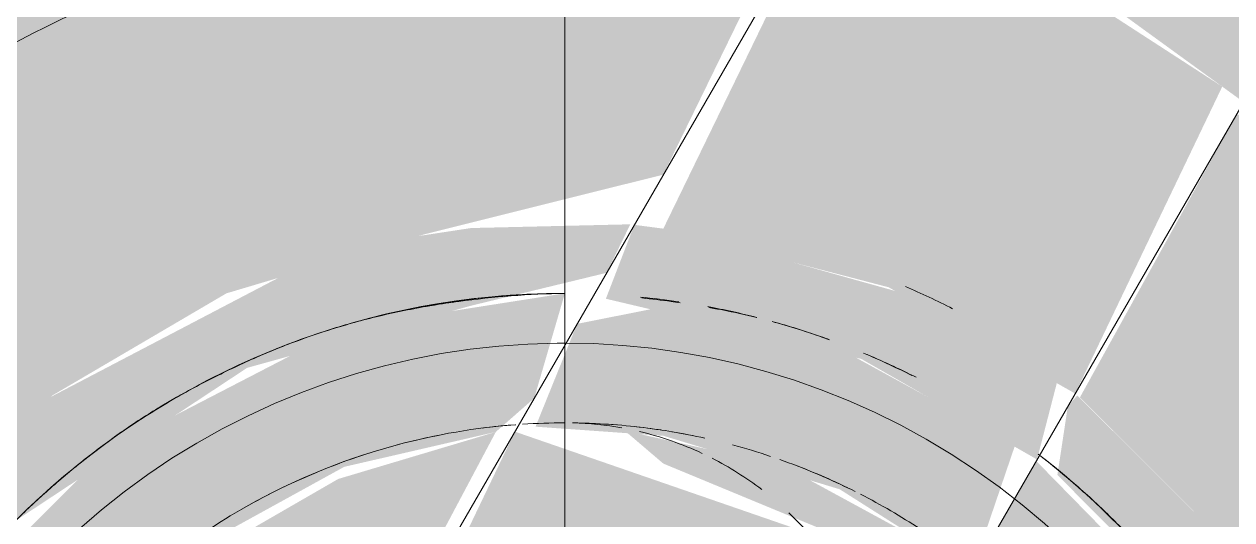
# Model space of a CAD drawing. Header units: metres. Extents: x 147 to 427, y -16 to 162.
# Drawn here: x 392.05714 to 392.08045, y 0.51063 to 0.5202 of the extents above; entities that cross this region are included whole.
import ezdxf

# ---------------------------------------------------------------- set-up
doc = ezdxf.new("R2010")
doc.units = ezdxf.units.M
for name, color, linetype, lineweight in [('P-PIPE', 7, 'Continuous', 5), ('P-PIPE-CNTR', 7, 'Continuous', 5), ('P-SANR-FIXT', 7, 'Continuous', 5)]:
    doc.layers.add(name, color=color, linetype=linetype, lineweight=lineweight)

# ---------------------------------------------------------------- blocks, each defined once
blk = doc.blocks.new('UT_Ducha higiênica - UT_Ducha higiênica-V226-HH')
at = {"layer": 'P-SANR-FIXT', "true_color": 0xf4f4f4, "transparency": 33554598}
for points in [[(-161.104922140155, 0.5186941766362578), (-161.1041523653311, 0.5211473275056338), (-161.1059483400606, 0.5220404889560236), (-161.1123153091145, 0.5238888323695029), (-161.112458567855, 0.5228253563910695), (-161.1100019893131, 0.5223849030854569), (-161.1049396926545, 0.5187069292735912)], [(-161.1081742308349, 0.5130613903477649), (-161.1053333211269, 0.5189929170990271), (-161.1112457826272, 0.5228253563910695), (-161.1129293072569, 0.5228253563910695), (-161.116123505511, 0.5162497123253978), (-161.1117746291447, 0.5151178462871823), (-161.108194552353, 0.5130769835970073)], [(-161.1089103415609, 0.5117864091702807), (-161.1085129293655, 0.5133212828710773), (-161.1115046401637, 0.5150060131895454), (-161.1158002877605, 0.5162071599012685), (-161.1166832139137, 0.5163233993345213), (-161.117232649636, 0.5148957339196271), (-161.1123022114054, 0.5137343572778993), (-161.1089490096444, 0.511815303362231)], [(-161.1140829411221, 0.514464282136927), (-161.116123505511, 0.5147497123253938), (-161.1141008255717, 0.5144667128262874)]]:
    blk.add_hatch(color=7, dxfattribs=at).paths.add_polyline_path(points)
h = blk.add_hatch(color=7, dxfattribs=at)
h.paths.add_polyline_path([(-161.1402008757782, 0.4999999999999957), (-161.1344905361901, 0.5002589616999757), (-161.1345246291447, 0.5019999999999996), (-161.1415636036094, 0.5014188907002866), (-161.1417008757785, 0.4999999999999957)])
h.paths.add_polyline_path([(-161.1330246291447, 0.5065345061048029), (-161.1310150102015, 0.5099429394195802), (-161.1279170649412, 0.5130291338498177), (-161.1245591352495, 0.515000000000001), (-161.1207186268553, 0.5161453284728974), (-161.116123505511, 0.517292842725322), (-161.1134238176033, 0.5228253563910695), (-161.1260472689764, 0.5223849030854569), (-161.1330246291447, 0.5173155541899396), (-161.1330246291447, 0.5067534605253143)])
h.paths.add_polyline_path([(-161.1030246291447, 0.5065345061048029), (-161.1035466585245, 0.5176948307352345), (-161.1050538195562, 0.5184661012230402), (-161.1080816897251, 0.512990381056767), (-161.1050226152484, 0.509927779207859), (-161.1031834532532, 0.5069179414214795)])
h = blk.add_hatch(color=7, dxfattribs=at)
h.paths.add_polyline_path([(-161.1328308006395, 0.5019999999999996), (-161.1318968929584, 0.5057061630439345), (-161.1286312308625, 0.5106066017177951), (-161.1241586377782, 0.5135615986010981), (-161.1198363624605, 0.5147614807840148), (-161.1172182005185, 0.5153967753536437), (-161.1167607193422, 0.5163336031177591), (-161.1198363624605, 0.5162614807840146), (-161.1224923355537, 0.515856096464713), (-161.1279675685643, 0.512990381056767), (-161.1310266430411, 0.509927779207859), (-161.1330246291447, 0.5065345061048029), (-161.1328613241496, 0.5019999999999996)])
h.paths.add_polyline_path([(-161.1339624052785, 0.4999999999999957), (-161.1330246291448, 0.5002147759970752), (-161.13338793414, 0.5019999999999996), (-161.1343348514611, 0.5014415046206792), (-161.1345246291447, 0.4999999999999957)])
h.paths.add_polyline_path([(-161.1030246291448, 0.4999999999999957), (-161.1035357417504, 0.5077684410893353), (-161.105034248088, 0.5099429394196192), (-161.1081321933484, 0.5130291338498307), (-161.1083146926545, 0.5128181033397022), (-161.1085158908942, 0.5114916613508153), (-161.1065306476013, 0.5095018702369911), (-161.1044630305437, 0.5062849662131793), (-161.1034391491678, 0.5033311577012917), (-161.1030509985492, 0.5002720900557494)])
h = blk.add_hatch(color=7, dxfattribs=at)
h.paths.add_polyline_path([(-161.1180246291447, 0.4849999999999948), (-161.1123883324497, 0.4862376477580795), (-161.1141423434682, 0.4881939430680752), (-161.1162128958291, 0.4877385192159716), (-161.1202438679603, 0.4877921683328029), (-161.1229743766131, 0.4886361002195574), (-161.1255246291448, 0.490133841187706), (-161.1278907879571, 0.4924999999999974), (-161.128966510792, 0.4929999999999973), (-161.1309340738709, 0.4924999999999974), (-161.128849946692, 0.4897098323594553), (-161.1264954421815, 0.487754549986641), (-161.1241455880022, 0.4864384013989064), (-161.1198363624605, 0.485246234074022), (-161.1181102958535, 0.4850116430285483)])
h.paths.add_polyline_path([(-161.1053842982261, 0.4920438057782814), (-161.1042912164921, 0.4942938369561003), (-161.1032631483607, 0.4981882666842901), (-161.1033037784413, 0.5021203494174805), (-161.1043378783633, 0.5058188147663115), (-161.1060615721355, 0.50883883476483), (-161.1089242308348, 0.5117623522420813), (-161.1101742308348, 0.5095972887326086), (-161.1078417916487, 0.507087296304257), (-161.1063793817509, 0.5042705142441813), (-161.1057331255246, 0.501583687234829), (-161.1058117035649, 0.4978194532921444), (-161.1066607293643, 0.495050252531702), (-161.1065934059442, 0.494129327620626), (-161.1055806969418, 0.4923825628676594)])
h.paths.add_polyline_path([(-161.1302613241496, 0.5019999999999996), (-161.1296698765387, 0.5042705142441813), (-161.1278907879571, 0.5074999999999983), (-161.1255246291448, 0.5098661588123243), (-161.1222834056149, 0.5116501093390623), (-161.1193571324099, 0.5123245726170892), (-161.1186158661476, 0.5129759474718593), (-161.1180246291447, 0.515000000000001), (-161.1222834056149, 0.5143329398014874), (-161.1268634639096, 0.5119630570092683), (-161.129987686154, 0.50883883476483), (-161.1317580417974, 0.5057061630439345), (-161.1327454798482, 0.5019999999999996), (-161.1305246291447, 0.5019999999999996)])
h = blk.add_hatch(color=7, dxfattribs=at)
h.paths.add_polyline_path([(-161.1123883324497, 0.4862376477580795), (-161.1090163328223, 0.4881669754173187), (-161.1060615721355, 0.4911611652351657), (-161.1056487826075, 0.4924999999999974), (-161.1071231749721, 0.4939338100733721), (-161.1083744986362, 0.4922184664332072), (-161.1109534570127, 0.4898047899914225), (-161.1131171518564, 0.4874999999999942), (-161.1124746291445, 0.4863871180180418)])
h.paths.add_polyline_path([(-161.1305246291447, 0.4929999999999973), (-161.128681165545, 0.4935300401266964), (-161.1296351985211, 0.4956457656155595), (-161.1303833206808, 0.4989266556538753), (-161.1311459206392, 0.5019999999999996), (-161.132834233428, 0.5014461990487069), (-161.1327316261723, 0.497774421467172), (-161.1316689616426, 0.4940787784381638), (-161.1310150102015, 0.4929999999999973), (-161.1305286944349, 0.4929999999999973)])
h.paths.add_polyline_path([(-161.1101742308348, 0.5095972887326086), (-161.1093304730125, 0.5120740728286105), (-161.1124843955091, 0.5138021428639631), (-161.116123505511, 0.5147416168188307), (-161.1177870643015, 0.5144114743788429), (-161.1185907958059, 0.5124254627450057), (-161.116123505511, 0.5122497123253987), (-161.1127189321571, 0.5112164606619954), (-161.1101990260083, 0.5096163147384036)])
at = {"layer": 'P-SANR-FIXT', "true_color": 0x7f7f7f, "transparency": 33554598}
h = blk.add_hatch(color=8, dxfattribs=at)
h.paths.add_polyline_path([(-161.1180246291447, 0.4875000000000029), (-161.1139305094306, 0.4889087766431101), (-161.1154026710742, 0.4925842512029213), (-161.1154246213233, 0.4931804128162534), (-161.1263284472944, 0.4929945072572295), (-161.1210188221294, 0.487894192984691), (-161.1185907958059, 0.4875745372549901)])
h.paths.add_polyline_path([(-161.1219646171398, 0.4931850850210843), (-161.1257694321439, 0.498664685702958), (-161.1245858537814, 0.4956457656155595), (-161.1225133533562, 0.4935300401266964)])
h.paths.add_polyline_path([(-161.1140768689421, 0.4931985468795022), (-161.1121882195221, 0.4947690293694935), (-161.1108647651837, 0.4967647619362152), (-161.1102113872324, 0.4998937575964359), (-161.1140336551343, 0.4932733953902783)])
h.paths.add_polyline_path([(-161.1201376506978, 0.4940030751975834), (-161.1143290450249, 0.4944070898541897), (-161.1112631483607, 0.5002826213526529), (-161.1145925369395, 0.5059969248024123), (-161.1217971633869, 0.5054596286239528), (-161.1247861099288, 0.4997173786476548), (-161.1212598672085, 0.4940030751975834)])
h.paths.add_polyline_path([(-161.107187070197, 0.4951533056728269), (-161.1059505563161, 0.4972250040119303), (-161.1063241294295, 0.5038822856765331), (-161.1097906672568, 0.5090893813139455), (-161.1106121244373, 0.50883883476483), (-161.1127189321571, 0.5058188147663115), (-161.1134238176033, 0.5056703350218528), (-161.1072502666972, 0.4952623097586433)])
h.paths.add_polyline_path([(-161.1258992101373, 0.4999999999999957), (-161.1193571324099, 0.5123245726170892), (-161.1224008865921, 0.5114153049803422), (-161.1246189016735, 0.5101347333760499), (-161.1244951052723, 0.50883883476483), (-161.1263284472944, 0.5070054927427489), (-161.1259521340789, 0.5064170115166785), (-161.1301840094578, 0.5025872633877307), (-161.1300987019733, 0.5019999999999996), (-161.1257611040645, 0.5014683261297063), (-161.1258757520285, 0.5004412273821695)])
h.paths.add_polyline_path([(-161.1214869552936, 0.5068195871837423), (-161.1154545380179, 0.5073994190409605), (-161.1180246291447, 0.5078543565477138), (-161.1215246291448, 0.5070359871875737), (-161.1215246291448, 0.5068195871837423)])
h = blk.add_hatch(color=8, dxfattribs=at)
h.paths.add_polyline_path([(-161.1137746291446, 0.4886387840678761), (-161.1115048239667, 0.4895262994064754), (-161.1073246716239, 0.4953906466284617), (-161.1101547503139, 0.4999248013085633), (-161.1108647651837, 0.4967647619362152), (-161.1121882195221, 0.4947690293694935), (-161.1145246291448, 0.4929695615268418), (-161.1156886863653, 0.4919540284226173), (-161.113800954626, 0.4886843811391725)])
h.paths.add_polyline_path([(-161.126324934877, 0.4929999999999973), (-161.1261697877249, 0.4937499999999452), (-161.127866108085, 0.494318019484659), (-161.1286133774692, 0.4934416969863349), (-161.1278725276624, 0.4929999999999973), (-161.1263339400371, 0.4929999999999973)])
h.paths.add_polyline_path([(-161.1292366717815, 0.4946836369557245), (-161.1285839400371, 0.4952499999999968), (-161.1295217998831, 0.4953719970856647), (-161.1292783832097, 0.4947843372514499)])
h.paths.add_polyline_path([(-161.1124843955091, 0.505595966142876), (-161.1106790946879, 0.5094573800050767), (-161.1189890979742, 0.5123294909852619), (-161.1215246291448, 0.5070359871875737), (-161.1193571324099, 0.5077610218951477), (-161.1155866443122, 0.5074472535264979), (-161.1127189321571, 0.5058188147663115)])
h = blk.add_hatch(color=8, dxfattribs=at)
h.paths.add_polyline_path([(-161.1117746291447, 0.4891746824526929), (-161.107971966068, 0.4927430570895183), (-161.1070336814836, 0.4948887341152876), (-161.1075648076781, 0.4946610286031531), (-161.1117709103726, 0.489179528850926)])
h.paths.add_polyline_path([(-161.1103368530111, 0.5093156188609407), (-161.1106049344077, 0.509927779207859), (-161.1137841086828, 0.5116576712252806), (-161.1168685081659, 0.5123477937856185), (-161.116123505511, 0.5117125288071749), (-161.1103636476831, 0.5093267175775085)])
at = {"layer": 'P-SANR-FIXT'}
for p, q in [((-161.1088368069715, 0.5299137748155099), (-161.1222834056149, 0.506623582775598)), ((-161.1124843955091, 0.505595966142876), (-161.1010425783374, 0.5254137748155759))]:
    blk.add_line(p, q, dxfattribs=at)
at = {"layer": 'P-SANR-FIXT', "color": 254, "true_color": 0xd5d5d5}
for radius, start, end in [(0.02250000000000453, 109.7651509531789, 131.2080249138217), (0.02250000000000453, 109.7651509531789, 131.2080249138217), (0.01500000000001761, 90, 105.000000000041), (0.01500000000001105, 105.5020637589597, 120.0000000000532), (0.014999999999994, 120.0651304870614, 133.6210459063991), (0.01250000000001946, 85.38188622344235, 89.3339228443138), (0.01250000000000433, 78.50463818768999, 83.64536096424278), (0.01249999999999322, 71.46931792709124, 75.00000000012315), (0.01499999999999362, 46.37895409355138, 52.4570949238474), (0.01249999999999592, 63.36088257614991, 69.28959138035677)]:
    blk.add_arc((-161.1180246291447, 0.5), radius, start, end, dxfattribs=at)
at = {"layer": 'P-SANR-FIXT'}
for radius, start, end in [(0.01500000000000001, 89.99999999999959, 172.8169731624006), (0.01499999999998636, 359.9999999999994, 52.45709492383364)]:
    blk.add_arc((-161.1180246291447, 0.5), radius, start, end, dxfattribs=at)
at = {"layer": 'P-SANR-FIXT', "color": 254, "true_color": 0xe9e9e9}
for radius, start, end in [(0.01499999999997158, 81.57481000466339, 84.42047891507481), (0.01500000000001453, 75.71082009193668, 79.3915512762649), (0.01499999999998729, 70.18017830754388, 74.32985081809538), (0.01499999999998643, 63.12513978601927, 67.38617421104519)]:
    blk.add_arc((-161.1180246291447, 0.5), radius, start, end, dxfattribs=at)
at = {"layer": 'P-SANR-FIXT', "color": 253, "true_color": 0x9e9e9e}
for radius, start, end in [(0.01500000000000581, 81.57481000468226, 84.42047891508746), (0.01500000000000294, 75.7108200919261, 79.3915512762568), (0.01500000000000002, 70.1801783075592, 74.32985081810789), (0.01500000000000956, 63.12513978605481, 67.38617421107648), (0.01250000000002171, 94.34558441273036, 104.99999999997), (0.01250000000002666, 107.6249999999914, 119.9999999999244)]:
    blk.add_arc((-161.1180246291447, 0.5), radius, start, end, dxfattribs=at)
at = {"layer": 'P-SANR-FIXT', "color": 253, "true_color": 0x9d9d9d}
for radius, start, end in [(0.01249999999999475, 85.38188622343324, 89.33392284431248), (0.0124999999999971, 78.50463818768361, 83.64536096423915), (0.01250000000000364, 71.46931792710575, 75.0000000001352), (0.0124999999999739, 63.36088257610972, 69.2895913803236)]:
    blk.add_arc((-161.1180246291447, 0.5), radius, start, end, dxfattribs=at)
at = {"layer": 'P-SANR-FIXT', "color": 9, "true_color": 0xbbbbbb}
blk.add_arc((-161.1180246291447, 0.5), 0.012500000000011, 94.3455844127341, 104.9999999999823, dxfattribs=at)
at = {"layer": 'P-SANR-FIXT', "color": 252, "true_color": 0x898989}
blk.add_arc((-161.1180246291447, 0.5), 0.01249999999996865, 107.6250000000682, 120.0000000000397, dxfattribs=at)
at = {"layer": 'P-SANR-FIXT', "color": 254, "true_color": 0xd5d5d5}
for points, knots in [([(-161.1180246291447, 0.515), (-161.1187196632116, 0.5149867507995789), (-161.1197472821185, 0.5149090537145415), (-161.1210695996469, 0.5146882959126342), (-161.1217117985976, 0.5145408832751228), (-161.1220280030381, 0.5144558983626107)], [0, 0, 0, 0, 0.07142857142857142, 0.1071428571428571, 0.1428571428571428, 0.1428571428571428, 0.1428571428571428, 0.1428571428571428]), ([(-161.1165413987113, 0.5149112751299795), (-161.116351563159, 0.5148919416012471), (-161.1161041180992, 0.514862586659212), (-161.1158588249913, 0.5148279616297975), (-161.1158007315456, 0.5148194494170818)], [0.05141715595731716, 0.05141715595731716, 0.05141715595731716, 0.05141715595731716, 0.07142857142857142, 0.07765624109257879, 0.07765624109257879, 0.07765624109257879, 0.07765624109257879]), ([(-161.1152425107625, 0.5147279664552633), (-161.115156154517, 0.5147123035937354), (-161.1148452280455, 0.5146533549416465), (-161.1145385847387, 0.5145860400898585), (-161.1143190891443, 0.5145323200058012)], [0.09774800600349899, 0.09774800600349899, 0.09774800600349899, 0.09774800600349899, 0.1071428571428571, 0.1316978131291, 0.1316978131291, 0.1316978131291, 0.1316978131291]), ([(-161.1140212552514, 0.5144558983626027), (-161.1137050508109, 0.51437091345009), (-161.1133339638143, 0.5142561654379726), (-161.1129707166254, 0.514126010314738), (-161.1129124128385, 0.5141046629286506)], [0.1428571428571428, 0.1428571428571428, 0.1428571428571428, 0.1428571428571428, 0.1785714285714285, 0.185429281030062, 0.185429281030062, 0.185429281030062, 0.185429281030062])]:
    blk.add_open_spline(points, degree=3, knots=knots, dxfattribs=at)
at = {"layer": 'P-SANR-FIXT', "color": 253, "true_color": 0x9e9e9e}
for points, knots in [([(-161.1220280030381, 0.5144558983626107), (-161.1217117985978, 0.5145408832755194), (-161.1210695996468, 0.5146882959124539), (-161.1197472821185, 0.5149090537146497), (-161.1187196632116, 0.5149867507995789), (-161.1180246291447, 0.515)], [0.8571428571428571, 0.8571428571428571, 0.8571428571428571, 0.8571428571428571, 0.8928571428571428, 0.9285714285714286, 1, 1, 1, 1]), ([(-161.1255381181103, 0.512982583855496), (-161.1258025126855, 0.512832120407157), (-161.126315406162, 0.5125187983794645), (-161.1270389808804, 0.5120015758206784), (-161.1277175005255, 0.5114533182117168), (-161.1283531520833, 0.5108881588117663), (-161.1289437318544, 0.5103022571202782), (-161.1296700079964, 0.5094810922105256), (-161.1301522933813, 0.5088406973741635), (-161.1304471355417, 0.5084072192083905)], [0.2857142857142857, 0.2857142857142857, 0.2857142857142857, 0.2857142857142857, 0.3214285714285714, 0.3571428571428571, 0.3928571428571428, 0.4285714285714285, 0.4642857142857143, 0.5, 0.5714285714285714, 0.5714285714285714, 0.5714285714285714, 0.5714285714285714]), ([(-161.1056021227478, 0.5084072192083618), (-161.1057496191747, 0.5086237503195584), (-161.106058212801, 0.5090528205950552), (-161.1065606890791, 0.5096867429519455), (-161.1071055613353, 0.5103021607887681), (-161.1076960968547, 0.5108881846236897), (-161.1082839507465, 0.5114108069823773), (-161.1086824030263, 0.5117362067172867), (-161.1088607481392, 0.5118754340847428)], [0.4285714285714285, 0.4285714285714285, 0.4285714285714285, 0.4285714285714285, 0.4642857142857143, 0.5, 0.5357142857142857, 0.5714285714285714, 0.6071428571428571, 0.634798713186586, 0.634798713186586, 0.634798713186586, 0.634798713186586])]:
    blk.add_open_spline(points, degree=3, knots=knots, dxfattribs=at)
at = {"layer": 'P-SANR-FIXT', "color": 254, "true_color": 0xe9e9e9}
for points, knots in [([(-161.1158007315456, 0.5148194494170607), (-161.1158588249913, 0.5148279616297838), (-161.1161041180992, 0.5148625866592295), (-161.116351563159, 0.5148919416012762), (-161.1165413987113, 0.5149112751300108)], [0.9223437589074212, 0.9223437589074212, 0.9223437589074212, 0.9223437589074212, 0.9285714285714286, 0.9485828440426828, 0.9485828440426828, 0.9485828440426828, 0.9485828440426828]), ([(-161.1143190891443, 0.5145323200059986), (-161.1145385847385, 0.5145860400900925), (-161.1148452280455, 0.5146533549416598), (-161.115156154517, 0.5147123035936909), (-161.1152425107625, 0.5147279664552115)], [0.8683021868708998, 0.8683021868708998, 0.8683021868708998, 0.8683021868708998, 0.8928571428571428, 0.9022519939965009, 0.9022519939965009, 0.9022519939965009, 0.9022519939965009]), ([(-161.1129124128381, 0.5141046629296995), (-161.1129707166252, 0.5141260103154), (-161.1133339638149, 0.514256165436287), (-161.1137050508111, 0.5143709134496933), (-161.1140212552514, 0.5144558983626027)], [0.8145707189699377, 0.8145707189699377, 0.8145707189699377, 0.8145707189699377, 0.8214285714285714, 0.8571428571428571, 0.8571428571428571, 0.8571428571428571, 0.8571428571428571])]:
    blk.add_open_spline(points, degree=3, knots=knots, dxfattribs=at)
at = {"layer": 'P-SANR-FIXT', "color": 254, "true_color": 0xd5d5d5}
for points in [[(-161.1220280030381, 0.5144558983626107), (-161.1223442074785, 0.5143709134500986), (-161.1229668262895, 0.5141783864375612), (-161.1238676498041, 0.5138245372044649), (-161.1247290387108, 0.5134215790694983), (-161.1252737235351, 0.5131330473038349), (-161.1255381181103, 0.512982583855496)], [(-161.11218818092, 0.513816352387475), (-161.1118944788498, 0.5136902178261307), (-161.1116073492142, 0.513555898447808), (-161.1113276131904, 0.5134166058172305)]]:
    blk.add_open_spline(points, degree=3, dxfattribs=at)
at = {"layer": 'P-SANR-FIXT', "color": 253, "true_color": 0x9e9e9e}
blk.add_open_spline([(-161.1255381181103, 0.5129825838554961), (-161.1252737235629, 0.5131330473806542), (-161.1247290386979, 0.5134215790338464), (-161.1238676498076, 0.5138245372140178), (-161.1229668262885, 0.5141783864350018), (-161.1223442074784, 0.514370913449702), (-161.1220280030381, 0.5144558983626107)], degree=3, dxfattribs=at)
at = {"layer": 'P-SANR-FIXT', "color": 254, "true_color": 0xe9e9e9}
blk.add_open_spline([(-161.1113276131904, 0.5134166058172306), (-161.1116073492217, 0.5135558984272244), (-161.1118944788518, 0.5136902178206153), (-161.11218818092, 0.513816352387475)], degree=3, dxfattribs=at)
at = {"layer": 'P-SANR-FIXT'}
blk.add_open_spline([(-161.1304471355417, 0.5084072192083905), (-161.1302996391148, 0.5086237503195863), (-161.1299910454885, 0.5090528205950813), (-161.1294885692104, 0.5096867429519696), (-161.1289436969541, 0.5103021607887906), (-161.1283531614347, 0.5108881846237106), (-161.1277174980197, 0.511453311295427), (-161.1270389815518, 0.5120015776738926), (-161.126315405982, 0.5125187978828973), (-161.1258025126576, 0.5128321203303379), (-161.1255381181103, 0.5129825838554961)], degree=3, dxfattribs=at)
blk.add_open_spline([(-161.1088607478107, 0.5118754349913137), (-161.1086824022884, 0.511736208754265), (-161.1082839491325, 0.5114108114371108), (-161.1076961062062, 0.5108881588117454), (-161.1071055264351, 0.5103022571202557), (-161.1063792502931, 0.5094810922105009), (-161.1058969649082, 0.5088406973741364), (-161.1056021227478, 0.5084072192083618)], degree=3, knots=[0.3652012868134139, 0.3652012868134139, 0.3652012868134139, 0.3652012868134139, 0.3928571428571428, 0.4285714285714285, 0.4642857142857143, 0.5, 0.5714285714285714, 0.5714285714285714, 0.5714285714285714, 0.5714285714285714], dxfattribs=at)
blk = doc.blocks.new('Joelho 45_90 - Agua Fria_Soldavel - MEP - Tigre - Standard-V245-HH')
at = {"layer": 'P-PIPE', "color": 254, "true_color": 0xd5d5d5}
blk.add_line((-161.1180246291447, 0.5140400000000002), (-161.1174631788927, 0.5140287694975239), dxfattribs=at)
at = {"layer": 'P-PIPE', "color": 254, "true_color": 0xe9e9e9}
for p, q in [((-161.1174631788927, 0.5140287694975239), (-161.1169026268414, 0.5139950959564936)), ((-161.1146872842697, 0.5136375851669245), (-161.1141445958389, 0.5134932183538858))]:
    blk.add_line(p, q, dxfattribs=at)
at = {"layer": 'P-PIPE', "color": 253, "true_color": 0x9e9e9e, "flags": 128}
for points in [[(-161.1273958072195, 0.5104547894043919), (-161.1269702312093, 0.5108211738597412), (-161.126530344144, 0.5111702467453153), (-161.1260768497492, 0.5115014496189514), (-161.1256104735191, 0.5118142526267025), (-161.1251319615563, 0.5121081553504983), (-161.1246420793777, 0.5123826876086645), (-161.1241416106905, 0.5126374102081606), (-161.1236313561376, 0.5128719156471575), (-161.1231121320176, 0.5130858287669794), (-161.1225847689782, 0.5132788073522762), (-161.122050110688, 0.513450542678461), (-161.1215090124859, 0.513600760005662), (-161.1209623400138, 0.5137292190181972), (-161.120410967831, 0.5138357142090405), (-161.1198557780154, 0.5139200752086143), (-161.1192976587522, 0.5139821670573084), (-161.1187375029132, 0.5140218904214167), (-161.1181762066282, 0.5140391817520327), (-161.1180246291447, 0.5140400000000002)], [(-161.1091963750875, 0.5109171209712633), (-161.1087668683502, 0.5105553524371405), (-161.1083521720554, 0.5101766975908051), (-161.1079529496285, 0.5097817621992395), (-161.1075698397404, 0.5093711780748148), (-161.107203455285, 0.5089456020645513), (-161.1068543823994, 0.5085057149992783), (-161.1065231795258, 0.508052220604456), (-161.106210376518, 0.5075858443743922), (-161.1059164737942, 0.5071073324115516)]]:
    blk.add_lwpolyline(points, dxfattribs=at)
at = {"layer": 'P-PIPE', "color": 254, "true_color": 0xd5d5d5, "flags": 128}
for points in [[(-161.1169026268414, 0.5139950959564936), (-161.1163438697544, 0.513939033247392), (-161.1157878015239, 0.5138606710585938), (-161.1152353117404, 0.5137601347528945), (-161.1146872842697, 0.5136375851669245)], [(-161.1141445958389, 0.5134932183538858), (-161.1136081146337, 0.5133272652698803), (-161.1130786989095, 0.5131399914044393), (-161.1125571956187, 0.5129316963558063), (-161.1120444390552, 0.5127027133516074), (-161.1115412495201, 0.5124534087158261), (-161.1110484320094, 0.5121841812826765), (-161.1105667749259, 0.5118954617586305), (-161.1100970488183, 0.5115877120333335), (-161.109640005148, 0.5112614244406983), (-161.1091963750875, 0.5109171209712633)]]:
    blk.add_lwpolyline(points, dxfattribs=at)
at = {"layer": 'P-PIPE', "color": 254, "true_color": 0xe9e9e9}
blk.add_arc((-161.1180246291447, 0.4999999999999895), 0.01650000000001456, 63.01798397235673, 66.52098458861298, dxfattribs=at)
at = {"layer": 'P-PIPE', "color": 252, "true_color": 0x898989}
blk.add_arc((-161.1180246291447, 0.5000000000000009), 0.01250000000001787, 107.6250000000098, 119.9999999999419, dxfattribs=at)
at = {"layer": 'P-PIPE', "color": 253, "true_color": 0x9d9d9d}
blk.add_arc((-161.1180246291447, 0.5000000000000009), 0.01250000000000048, 63.36088257616624, 69.28959138036834, dxfattribs=at)

msp = doc.modelspace()

# ---------------------------------------------------------------- linework, layer by layer
at = {"layer": 'P-PIPE', "color": 254, "true_color": 0xced4ce}
for centre, radius, start, end in [((392.0675752783337, 0.5000000000000007), 0.01250000000000918, 90.00000000012174, 93.74850437420193), ((392.0675752783337, 0.5062500000000008), 0.006249999999985532, 79.83799926380027, 88.5749548585444), ((392.0675752783337, 0.5000000000000007), 0.01250000000001062, 81.47108106661902, 87.67420665262482), ((392.0675752783337, 0.5000000000000007), 0.01249999999997849, 94.4066625571123, 97.35091522791836), ((392.0675752783337, 0.5062500000000008), 0.006250000000015409, 64.91724899567832, 76.64310463809922), ((392.0675752783337, 0.5000000000000007), 0.01249999999996327, 77.51996245690006, 80.48127194973743), ((392.0675752783337, 0.5062500000000008), 0.006249999999963252, 52.55988737100657, 62.95995552340916), ((392.0675752783337, 0.5062500000000008), 0.006249999999994464, 36.92080682803702, 46.210026546979)]:
    msp.add_arc(centre, radius, start, end, dxfattribs=at)
at = {"layer": 'P-PIPE', "color": 9, "true_color": 0xbbcbbb}
msp.add_arc((392.0675752783337, 0.5000000000000007), 0.01249999999999856, 100.4759455863477, 115.9110991546774, dxfattribs=at)
at = {"layer": 'P-PIPE', "color": 253, "true_color": 0x9da29d}
for radius, start, end in [(0.01250000000001484, 64.08890084542558, 70.5934027681055), (0.01249999999999557, 56.72531920777453, 62.82455144741858)]:
    msp.add_arc((392.0675752783337, 0.5000000000000007), radius, start, end, dxfattribs=at)
at = {"layer": 'P-PIPE', "color": 252, "true_color": 0x899989}
msp.add_arc((392.0675752783337, 0.5000000000000007), 0.01249999999996371, 115.9110991547401, 123.4903111045599, dxfattribs=at)
at = {"layer": 'P-PIPE-CNTR'}
msp.add_line((392.0675752783338, 0.4749999999999712), (392.0675752783338, 0.5249999999999712), dxfattribs=at)

# ---------------------------------------------------------------- block references
at = {"layer": 'P-PIPE', "color": 252, "true_color": 0x898989}
msp.add_blockref('Joelho 45_90 - Agua Fria_Soldavel - MEP - Tigre - Standard-V245-HH', (553.1855999074785, 0), dxfattribs=at)
at = {"layer": 'P-SANR-FIXT', "color": 252, "true_color": 0x898989}
msp.add_blockref('UT_Ducha higiênica - UT_Ducha higiênica-V226-HH', (553.1855999074785, 0), dxfattribs=at)

doc.saveas('drawing.dxf')
